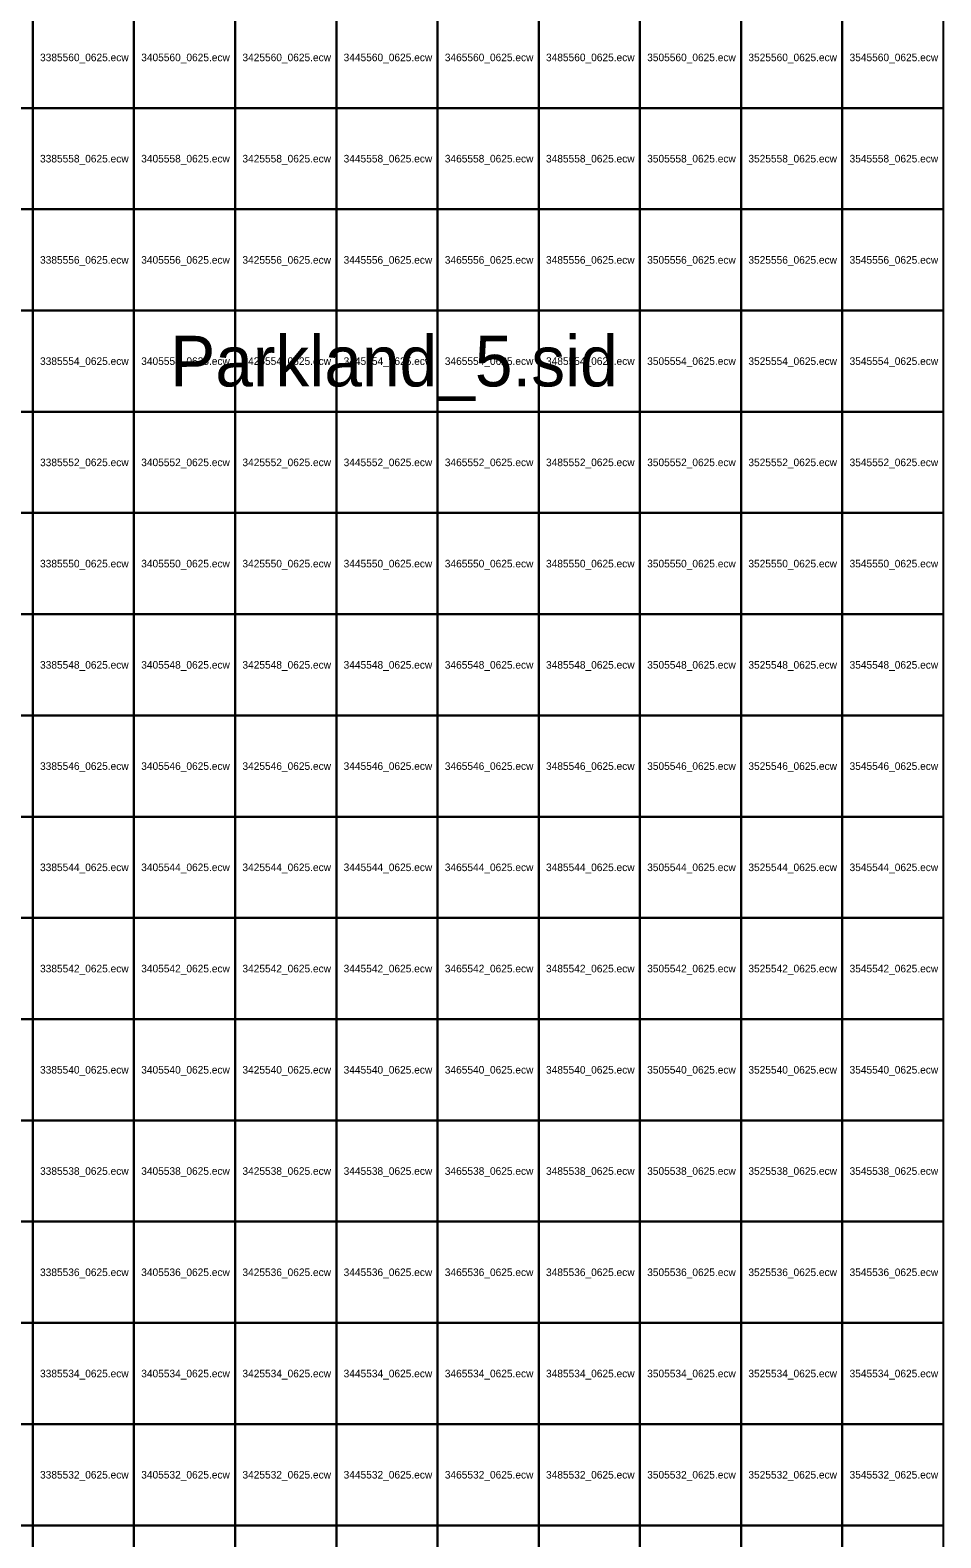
# Model space of a CAD drawing. Extents: x 107949 to 1196143, y 5299996 to 6786672.
# Drawn here: x 337949 to 355949, y 5531754 to 5561539 of the extents above; entities that cross this region are included whole.
import ezdxf

# ---------------------------------------------------------------- set-up
doc = ezdxf.new("R2010")
doc.units = 0
doc.layers.add('Raster_Image_Grids', color=7, linetype='Continuous')

msp = doc.modelspace()

# ---------------------------------------------------------------- linework, layer by layer
at = {"layer": 'Raster_Image_Grids'}
for points in [[(338002, 5562000), (336002, 5562000), (336002, 5560000), (338002, 5560000)], [(340002, 5562000), (338002, 5562000), (338002, 5560000), (340002, 5560000)], [(342002, 5562000), (340002, 5562000), (340002, 5560000), (342002, 5560000)], [(344002, 5562000), (342002, 5562000), (342002, 5560000), (344002, 5560000)], [(346002, 5562000), (344002, 5562000), (344002, 5560000), (346002, 5560000)], [(348002, 5562000), (346002, 5562000), (346002, 5560000), (348002, 5560000)], [(350002, 5562000), (348002, 5562000), (348002, 5560000), (350002, 5560000)], [(352002, 5562000), (350002, 5562000), (350002, 5560000), (352002, 5560000)], [(354002, 5562000), (352002, 5562000), (352002, 5560000), (354002, 5560000)], [(356002, 5562000), (354002, 5562000), (354002, 5560000), (356002, 5560000)], [(338002, 5560000), (336002, 5560000), (336002, 5558000), (338002, 5558000)], [(340002, 5560000), (338002, 5560000), (338002, 5558000), (340002, 5558000)], [(342002, 5560000), (340002, 5560000), (340002, 5558000), (342002, 5558000)], [(344002, 5560000), (342002, 5560000), (342002, 5558000), (344002, 5558000)], [(346002, 5560000), (344002, 5560000), (344002, 5558000), (346002, 5558000)], [(348002, 5560000), (346002, 5560000), (346002, 5558000), (348002, 5558000)], [(350002, 5560000), (348002, 5560000), (348002, 5558000), (350002, 5558000)], [(352002, 5560000), (350002, 5560000), (350002, 5558000), (352002, 5558000)], [(354002, 5560000), (352002, 5560000), (352002, 5558000), (354002, 5558000)], [(356002, 5560000), (354002, 5560000), (354002, 5558000), (356002, 5558000)], [(338002, 5558000), (336002, 5558000), (336002, 5556000), (338002, 5556000)], [(340002, 5558000), (338002, 5558000), (338002, 5556000), (340002, 5556000)], [(342002, 5558000), (340002, 5558000), (340002, 5556000), (342002, 5556000)], [(344002, 5558000), (342002, 5558000), (342002, 5556000), (344002, 5556000)], [(346002, 5558000), (344002, 5558000), (344002, 5556000), (346002, 5556000)], [(348002, 5558000), (346002, 5558000), (346002, 5556000), (348002, 5556000)], [(350002, 5558000), (348002, 5558000), (348002, 5556000), (350002, 5556000)], [(352002, 5558000), (350002, 5558000), (350002, 5556000), (352002, 5556000)], [(354002, 5558000), (352002, 5558000), (352002, 5556000), (354002, 5556000)], [(356002, 5558000), (354002, 5558000), (354002, 5556000), (356002, 5556000)], [(338002, 5556000), (336002, 5556000), (336002, 5554000), (338002, 5554000)], [(340002, 5556000), (338002, 5556000), (338002, 5554000), (340002, 5554000)], [(342002, 5556000), (340002, 5556000), (340002, 5554000), (342002, 5554000)], [(344002, 5556000), (342002, 5556000), (342002, 5554000), (344002, 5554000)], [(346002, 5556000), (344002, 5556000), (344002, 5554000), (346002, 5554000)], [(348002, 5556000), (346002, 5556000), (346002, 5554000), (348002, 5554000)], [(350002, 5556000), (348002, 5556000), (348002, 5554000), (350002, 5554000)], [(352002, 5556000), (350002, 5556000), (350002, 5554000), (352002, 5554000)], [(354002, 5556000), (352002, 5556000), (352002, 5554000), (354002, 5554000)], [(356002, 5556000), (354002, 5556000), (354002, 5554000), (356002, 5554000)], [(338002, 5554000), (336002, 5554000), (336002, 5552000), (338002, 5552000)], [(340002, 5554000), (338002, 5554000), (338002, 5552000), (340002, 5552000)], [(342002, 5554000), (340002, 5554000), (340002, 5552000), (342002, 5552000)], [(344002, 5554000), (342002, 5554000), (342002, 5552000), (344002, 5552000)], [(346002, 5554000), (344002, 5554000), (344002, 5552000), (346002, 5552000)], [(348002, 5554000), (346002, 5554000), (346002, 5552000), (348002, 5552000)], [(350002, 5554000), (348002, 5554000), (348002, 5552000), (350002, 5552000)], [(352002, 5554000), (350002, 5554000), (350002, 5552000), (352002, 5552000)], [(354002, 5554000), (352002, 5554000), (352002, 5552000), (354002, 5552000)], [(356002, 5554000), (354002, 5554000), (354002, 5552000), (356002, 5552000)], [(338002, 5552000), (336002, 5552000), (336002, 5550000), (338002, 5550000)], [(340002, 5552000), (338002, 5552000), (338002, 5550000), (340002, 5550000)], [(342002, 5552000), (340002, 5552000), (340002, 5550000), (342002, 5550000)], [(344002, 5552000), (342002, 5552000), (342002, 5550000), (344002, 5550000)], [(346002, 5552000), (344002, 5552000), (344002, 5550000), (346002, 5550000)], [(348002, 5552000), (346002, 5552000), (346002, 5550000), (348002, 5550000)], [(350002, 5552000), (348002, 5552000), (348002, 5550000), (350002, 5550000)], [(352002, 5552000), (350002, 5552000), (350002, 5550000), (352002, 5550000)], [(354002, 5552000), (352002, 5552000), (352002, 5550000), (354002, 5550000)], [(356002, 5552000), (354002, 5552000), (354002, 5550000), (356002, 5550000)], [(338002, 5550000), (336002, 5550000), (336002, 5548000), (338002, 5548000)], [(340002, 5550000), (338002, 5550000), (338002, 5548000), (340002, 5548000)], [(342002, 5550000), (340002, 5550000), (340002, 5548000), (342002, 5548000)], [(344002, 5550000), (342002, 5550000), (342002, 5548000), (344002, 5548000)], [(346002, 5550000), (344002, 5550000), (344002, 5548000), (346002, 5548000)], [(348002, 5550000), (346002, 5550000), (346002, 5548000), (348002, 5548000)], [(350002, 5550000), (348002, 5550000), (348002, 5548000), (350002, 5548000)], [(352002, 5550000), (350002, 5550000), (350002, 5548000), (352002, 5548000)], [(354002, 5550000), (352002, 5550000), (352002, 5548000), (354002, 5548000)], [(356002, 5550000), (354002, 5550000), (354002, 5548000), (356002, 5548000)], [(338002, 5548000), (336002, 5548000), (336002, 5546000), (338002, 5546000)], [(340002, 5548000), (338002, 5548000), (338002, 5546000), (340002, 5546000)], [(342002, 5548000), (340002, 5548000), (340002, 5546000), (342002, 5546000)], [(344002, 5548000), (342002, 5548000), (342002, 5546000), (344002, 5546000)], [(346002, 5548000), (344002, 5548000), (344002, 5546000), (346002, 5546000)], [(348002, 5548000), (346002, 5548000), (346002, 5546000), (348002, 5546000)], [(350002, 5548000), (348002, 5548000), (348002, 5546000), (350002, 5546000)], [(352002, 5548000), (350002, 5548000), (350002, 5546000), (352002, 5546000)], [(354002, 5548000), (352002, 5548000), (352002, 5546000), (354002, 5546000)], [(356002, 5548000), (354002, 5548000), (354002, 5546000), (356002, 5546000)], [(338002, 5546000), (336002, 5546000), (336002, 5544000), (338002, 5544000)], [(340002, 5546000), (338002, 5546000), (338002, 5544000), (340002, 5544000)], [(342002, 5546000), (340002, 5546000), (340002, 5544000), (342002, 5544000)], [(344002, 5546000), (342002, 5546000), (342002, 5544000), (344002, 5544000)], [(346002, 5546000), (344002, 5546000), (344002, 5544000), (346002, 5544000)], [(348002, 5546000), (346002, 5546000), (346002, 5544000), (348002, 5544000)], [(350002, 5546000), (348002, 5546000), (348002, 5544000), (350002, 5544000)], [(352002, 5546000), (350002, 5546000), (350002, 5544000), (352002, 5544000)], [(354002, 5546000), (352002, 5546000), (352002, 5544000), (354002, 5544000)], [(356002, 5546000), (354002, 5546000), (354002, 5544000), (356002, 5544000)], [(338002, 5544000), (336002, 5544000), (336002, 5542000), (338002, 5542000)], [(340002, 5544000), (338002, 5544000), (338002, 5542000), (340002, 5542000)], [(342002, 5544000), (340002, 5544000), (340002, 5542000), (342002, 5542000)], [(344002, 5544000), (342002, 5544000), (342002, 5542000), (344002, 5542000)], [(346002, 5544000), (344002, 5544000), (344002, 5542000), (346002, 5542000)], [(348002, 5544000), (346002, 5544000), (346002, 5542000), (348002, 5542000)], [(350002, 5544000), (348002, 5544000), (348002, 5542000), (350002, 5542000)], [(352002, 5544000), (350002, 5544000), (350002, 5542000), (352002, 5542000)], [(354002, 5544000), (352002, 5544000), (352002, 5542000), (354002, 5542000)], [(356002, 5544000), (354002, 5544000), (354002, 5542000), (356002, 5542000)], [(338002, 5542000), (336002, 5542000), (336002, 5540000), (338002, 5540000)], [(340002, 5542000), (338002, 5542000), (338002, 5540000), (340002, 5540000)], [(342002, 5542000), (340002, 5542000), (340002, 5540000), (342002, 5540000)], [(344002, 5542000), (342002, 5542000), (342002, 5540000), (344002, 5540000)], [(346002, 5542000), (344002, 5542000), (344002, 5540000), (346002, 5540000)], [(348002, 5542000), (346002, 5542000), (346002, 5540000), (348002, 5540000)], [(350002, 5542000), (348002, 5542000), (348002, 5540000), (350002, 5540000)], [(352002, 5542000), (350002, 5542000), (350002, 5540000), (352002, 5540000)], [(354002, 5542000), (352002, 5542000), (352002, 5540000), (354002, 5540000)], [(356002, 5542000), (354002, 5542000), (354002, 5540000), (356002, 5540000)], [(338002, 5540000), (336002, 5540000), (336002, 5538000), (338002, 5538000)], [(340002, 5540000), (338002, 5540000), (338002, 5538000), (340002, 5538000)], [(342002, 5540000), (340002, 5540000), (340002, 5538000), (342002, 5538000)], [(344002, 5540000), (342002, 5540000), (342002, 5538000), (344002, 5538000)], [(346002, 5540000), (344002, 5540000), (344002, 5538000), (346002, 5538000)], [(348002, 5540000), (346002, 5540000), (346002, 5538000), (348002, 5538000)], [(350002, 5540000), (348002, 5540000), (348002, 5538000), (350002, 5538000)], [(352002, 5540000), (350002, 5540000), (350002, 5538000), (352002, 5538000)], [(354002, 5540000), (352002, 5540000), (352002, 5538000), (354002, 5538000)], [(356002, 5540000), (354002, 5540000), (354002, 5538000), (356002, 5538000)], [(338002, 5538000), (336002, 5538000), (336002, 5536000), (338002, 5536000)], [(340002, 5538000), (338002, 5538000), (338002, 5536000), (340002, 5536000)], [(342002, 5538000), (340002, 5538000), (340002, 5536000), (342002, 5536000)], [(344002, 5538000), (342002, 5538000), (342002, 5536000), (344002, 5536000)], [(346002, 5538000), (344002, 5538000), (344002, 5536000), (346002, 5536000)], [(348002, 5538000), (346002, 5538000), (346002, 5536000), (348002, 5536000)], [(350002, 5538000), (348002, 5538000), (348002, 5536000), (350002, 5536000)], [(352002, 5538000), (350002, 5538000), (350002, 5536000), (352002, 5536000)], [(354002, 5538000), (352002, 5538000), (352002, 5536000), (354002, 5536000)], [(356002, 5538000), (354002, 5538000), (354002, 5536000), (356002, 5536000)], [(338002, 5536000), (336002, 5536000), (336002, 5534000), (338002, 5534000)], [(340002, 5536000), (338002, 5536000), (338002, 5534000), (340002, 5534000)], [(342002, 5536000), (340002, 5536000), (340002, 5534000), (342002, 5534000)], [(344002, 5536000), (342002, 5536000), (342002, 5534000), (344002, 5534000)], [(346002, 5536000), (344002, 5536000), (344002, 5534000), (346002, 5534000)], [(348002, 5536000), (346002, 5536000), (346002, 5534000), (348002, 5534000)], [(350002, 5536000), (348002, 5536000), (348002, 5534000), (350002, 5534000)], [(352002, 5536000), (350002, 5536000), (350002, 5534000), (352002, 5534000)], [(354002, 5536000), (352002, 5536000), (352002, 5534000), (354002, 5534000)], [(356002, 5536000), (354002, 5536000), (354002, 5534000), (356002, 5534000)], [(338002, 5534000), (336002, 5534000), (336002, 5532000), (338002, 5532000)], [(340002, 5534000), (338002, 5534000), (338002, 5532000), (340002, 5532000)], [(342002, 5534000), (340002, 5534000), (340002, 5532000), (342002, 5532000)], [(344002, 5534000), (342002, 5534000), (342002, 5532000), (344002, 5532000)], [(346002, 5534000), (344002, 5534000), (344002, 5532000), (346002, 5532000)], [(348002, 5534000), (346002, 5534000), (346002, 5532000), (348002, 5532000)], [(350002, 5534000), (348002, 5534000), (348002, 5532000), (350002, 5532000)], [(352002, 5534000), (350002, 5534000), (350002, 5532000), (352002, 5532000)], [(354002, 5534000), (352002, 5534000), (352002, 5532000), (354002, 5532000)], [(356002, 5534000), (354002, 5534000), (354002, 5532000), (356002, 5532000)], [(338002, 5532000), (336002, 5532000), (336002, 5530000), (338002, 5530000)], [(340002, 5532000), (338002, 5532000), (338002, 5530000), (340002, 5530000)], [(342002, 5532000), (340002, 5532000), (340002, 5530000), (342002, 5530000)], [(344002, 5532000), (342002, 5532000), (342002, 5530000), (344002, 5530000)], [(346002, 5532000), (344002, 5532000), (344002, 5530000), (346002, 5530000)], [(348002, 5532000), (346002, 5532000), (346002, 5530000), (348002, 5530000)], [(350002, 5532000), (348002, 5532000), (348002, 5530000), (350002, 5530000)], [(352002, 5532000), (350002, 5532000), (350002, 5530000), (352002, 5530000)], [(354002, 5532000), (352002, 5532000), (352002, 5530000), (354002, 5530000)], [(356002, 5532000), (354002, 5532000), (354002, 5530000), (356002, 5530000)]]:
    msp.add_lwpolyline(points, close=True, dxfattribs=at)

# ---------------------------------------------------------------- texts
for s, height, p in [('3385560_0625.ecw', 150, (338145.404, 5560925)), ('3405560_0625.ecw', 150, (340145.404, 5560925)), ('3425560_0625.ecw', 150, (342145.404, 5560925)), ('3445560_0625.ecw', 150, (344145.404, 5560925)), ('3465560_0625.ecw', 150, (346145.404, 5560925)), ('3485560_0625.ecw', 150, (348145.404, 5560925)), ('3505560_0625.ecw', 150, (350145.404, 5560925)), ('3525560_0625.ecw', 150, (352145.404, 5560925)), ('3545560_0625.ecw', 150, (354145.404, 5560925)), ('3385558_0625.ecw', 150, (338145.404, 5558925)), ('3405558_0625.ecw', 150, (340145.404, 5558925)), ('3425558_0625.ecw', 150, (342145.404, 5558925)), ('3445558_0625.ecw', 150, (344145.404, 5558925)), ('3465558_0625.ecw', 150, (346145.404, 5558925)), ('3485558_0625.ecw', 150, (348145.404, 5558925)), ('3505558_0625.ecw', 150, (350145.404, 5558925)), ('3525558_0625.ecw', 150, (352145.404, 5558925)), ('3545558_0625.ecw', 150, (354145.404, 5558925)), ('3385556_0625.ecw', 150, (338145.404, 5556925)), ('3405556_0625.ecw', 150, (340145.404, 5556925)), ('3425556_0625.ecw', 150, (342145.404, 5556925)), ('3445556_0625.ecw', 150, (344145.404, 5556925)), ('3465556_0625.ecw', 150, (346145.404, 5556925)), ('3485556_0625.ecw', 150, (348145.404, 5556925)), ('3505556_0625.ecw', 150, (350145.404, 5556925)), ('3525556_0625.ecw', 150, (352145.404, 5556925)), ('3545556_0625.ecw', 150, (354145.404, 5556925)), ('Parkland_5.sid', 1000, (340717.277, 5554500)), ('3385554_0625.ecw', 150, (338145.404, 5554925)), ('3405554_0625.ecw', 150, (340145.404, 5554925)), ('3425554_0625.ecw', 150, (342145.404, 5554925)), ('3445554_0625.ecw', 150, (344145.404, 5554925)), ('3465554_0625.ecw', 150, (346145.404, 5554925)), ('3485554_0625.ecw', 150, (348145.404, 5554925)), ('3505554_0625.ecw', 150, (350145.404, 5554925)), ('3525554_0625.ecw', 150, (352145.404, 5554925)), ('3545554_0625.ecw', 150, (354145.404, 5554925)), ('3385552_0625.ecw', 150, (338145.404, 5552925)), ('3405552_0625.ecw', 150, (340145.404, 5552925)), ('3425552_0625.ecw', 150, (342145.404, 5552925)), ('3445552_0625.ecw', 150, (344145.404, 5552925)), ('3465552_0625.ecw', 150, (346145.404, 5552925)), ('3485552_0625.ecw', 150, (348145.404, 5552925)), ('3505552_0625.ecw', 150, (350145.404, 5552925)), ('3525552_0625.ecw', 150, (352145.404, 5552925)), ('3545552_0625.ecw', 150, (354145.404, 5552925)), ('3385550_0625.ecw', 150, (338145.404, 5550925)), ('3405550_0625.ecw', 150, (340145.404, 5550925)), ('3425550_0625.ecw', 150, (342145.404, 5550925)), ('3445550_0625.ecw', 150, (344145.404, 5550925)), ('3465550_0625.ecw', 150, (346145.404, 5550925)), ('3485550_0625.ecw', 150, (348145.404, 5550925)), ('3505550_0625.ecw', 150, (350145.404, 5550925)), ('3525550_0625.ecw', 150, (352145.404, 5550925)), ('3545550_0625.ecw', 150, (354145.404, 5550925)), ('3385548_0625.ecw', 150, (338145.404, 5548925)), ('3405548_0625.ecw', 150, (340145.404, 5548925)), ('3425548_0625.ecw', 150, (342145.404, 5548925)), ('3445548_0625.ecw', 150, (344145.404, 5548925)), ('3465548_0625.ecw', 150, (346145.404, 5548925)), ('3485548_0625.ecw', 150, (348145.404, 5548925)), ('3505548_0625.ecw', 150, (350145.404, 5548925)), ('3525548_0625.ecw', 150, (352145.404, 5548925)), ('3545548_0625.ecw', 150, (354145.404, 5548925)), ('3385546_0625.ecw', 150, (338145.404, 5546925)), ('3405546_0625.ecw', 150, (340145.404, 5546925)), ('3425546_0625.ecw', 150, (342145.404, 5546925)), ('3445546_0625.ecw', 150, (344145.404, 5546925)), ('3465546_0625.ecw', 150, (346145.404, 5546925)), ('3485546_0625.ecw', 150, (348145.404, 5546925)), ('3505546_0625.ecw', 150, (350145.404, 5546925)), ('3525546_0625.ecw', 150, (352145.404, 5546925)), ('3545546_0625.ecw', 150, (354145.404, 5546925)), ('3385544_0625.ecw', 150, (338145.404, 5544925)), ('3405544_0625.ecw', 150, (340145.404, 5544925)), ('3425544_0625.ecw', 150, (342145.404, 5544925)), ('3445544_0625.ecw', 150, (344145.404, 5544925)), ('3465544_0625.ecw', 150, (346145.404, 5544925)), ('3485544_0625.ecw', 150, (348145.404, 5544925)), ('3505544_0625.ecw', 150, (350145.404, 5544925)), ('3525544_0625.ecw', 150, (352145.404, 5544925)), ('3545544_0625.ecw', 150, (354145.404, 5544925)), ('3385542_0625.ecw', 150, (338145.404, 5542925)), ('3405542_0625.ecw', 150, (340145.404, 5542925)), ('3425542_0625.ecw', 150, (342145.404, 5542925)), ('3445542_0625.ecw', 150, (344145.404, 5542925)), ('3465542_0625.ecw', 150, (346145.404, 5542925)), ('3485542_0625.ecw', 150, (348145.404, 5542925)), ('3505542_0625.ecw', 150, (350145.404, 5542925)), ('3525542_0625.ecw', 150, (352145.404, 5542925)), ('3545542_0625.ecw', 150, (354145.404, 5542925)), ('3385540_0625.ecw', 150, (338145.404, 5540925)), ('3405540_0625.ecw', 150, (340145.404, 5540925)), ('3425540_0625.ecw', 150, (342145.404, 5540925)), ('3445540_0625.ecw', 150, (344145.404, 5540925)), ('3465540_0625.ecw', 150, (346145.404, 5540925)), ('3485540_0625.ecw', 150, (348145.404, 5540925)), ('3505540_0625.ecw', 150, (350145.404, 5540925)), ('3525540_0625.ecw', 150, (352145.404, 5540925)), ('3545540_0625.ecw', 150, (354145.404, 5540925)), ('3385538_0625.ecw', 150, (338145.404, 5538925)), ('3405538_0625.ecw', 150, (340145.404, 5538925)), ('3425538_0625.ecw', 150, (342145.404, 5538925)), ('3445538_0625.ecw', 150, (344145.404, 5538925)), ('3465538_0625.ecw', 150, (346145.404, 5538925)), ('3485538_0625.ecw', 150, (348145.404, 5538925)), ('3505538_0625.ecw', 150, (350145.404, 5538925)), ('3525538_0625.ecw', 150, (352145.404, 5538925)), ('3545538_0625.ecw', 150, (354145.404, 5538925)), ('3385536_0625.ecw', 150, (338145.404, 5536925)), ('3405536_0625.ecw', 150, (340145.404, 5536925)), ('3425536_0625.ecw', 150, (342145.404, 5536925)), ('3445536_0625.ecw', 150, (344145.404, 5536925)), ('3465536_0625.ecw', 150, (346145.404, 5536925)), ('3485536_0625.ecw', 150, (348145.404, 5536925)), ('3505536_0625.ecw', 150, (350145.404, 5536925)), ('3525536_0625.ecw', 150, (352145.404, 5536925)), ('3545536_0625.ecw', 150, (354145.404, 5536925)), ('3385534_0625.ecw', 150, (338145.404, 5534925)), ('3405534_0625.ecw', 150, (340145.404, 5534925)), ('3425534_0625.ecw', 150, (342145.404, 5534925)), ('3445534_0625.ecw', 150, (344145.404, 5534925)), ('3465534_0625.ecw', 150, (346145.404, 5534925)), ('3485534_0625.ecw', 150, (348145.404, 5534925)), ('3505534_0625.ecw', 150, (350145.404, 5534925)), ('3525534_0625.ecw', 150, (352145.404, 5534925)), ('3545534_0625.ecw', 150, (354145.404, 5534925)), ('3385532_0625.ecw', 150, (338145.404, 5532925)), ('3405532_0625.ecw', 150, (340145.404, 5532925)), ('3425532_0625.ecw', 150, (342145.404, 5532925)), ('3445532_0625.ecw', 150, (344145.404, 5532925)), ('3465532_0625.ecw', 150, (346145.404, 5532925)), ('3485532_0625.ecw', 150, (348145.404, 5532925)), ('3505532_0625.ecw', 150, (350145.404, 5532925)), ('3525532_0625.ecw', 150, (352145.404, 5532925)), ('3545532_0625.ecw', 150, (354145.404, 5532925))]:
    msp.add_text(s, height=height, dxfattribs=at).set_placement(p)

doc.saveas('drawing.dxf')
